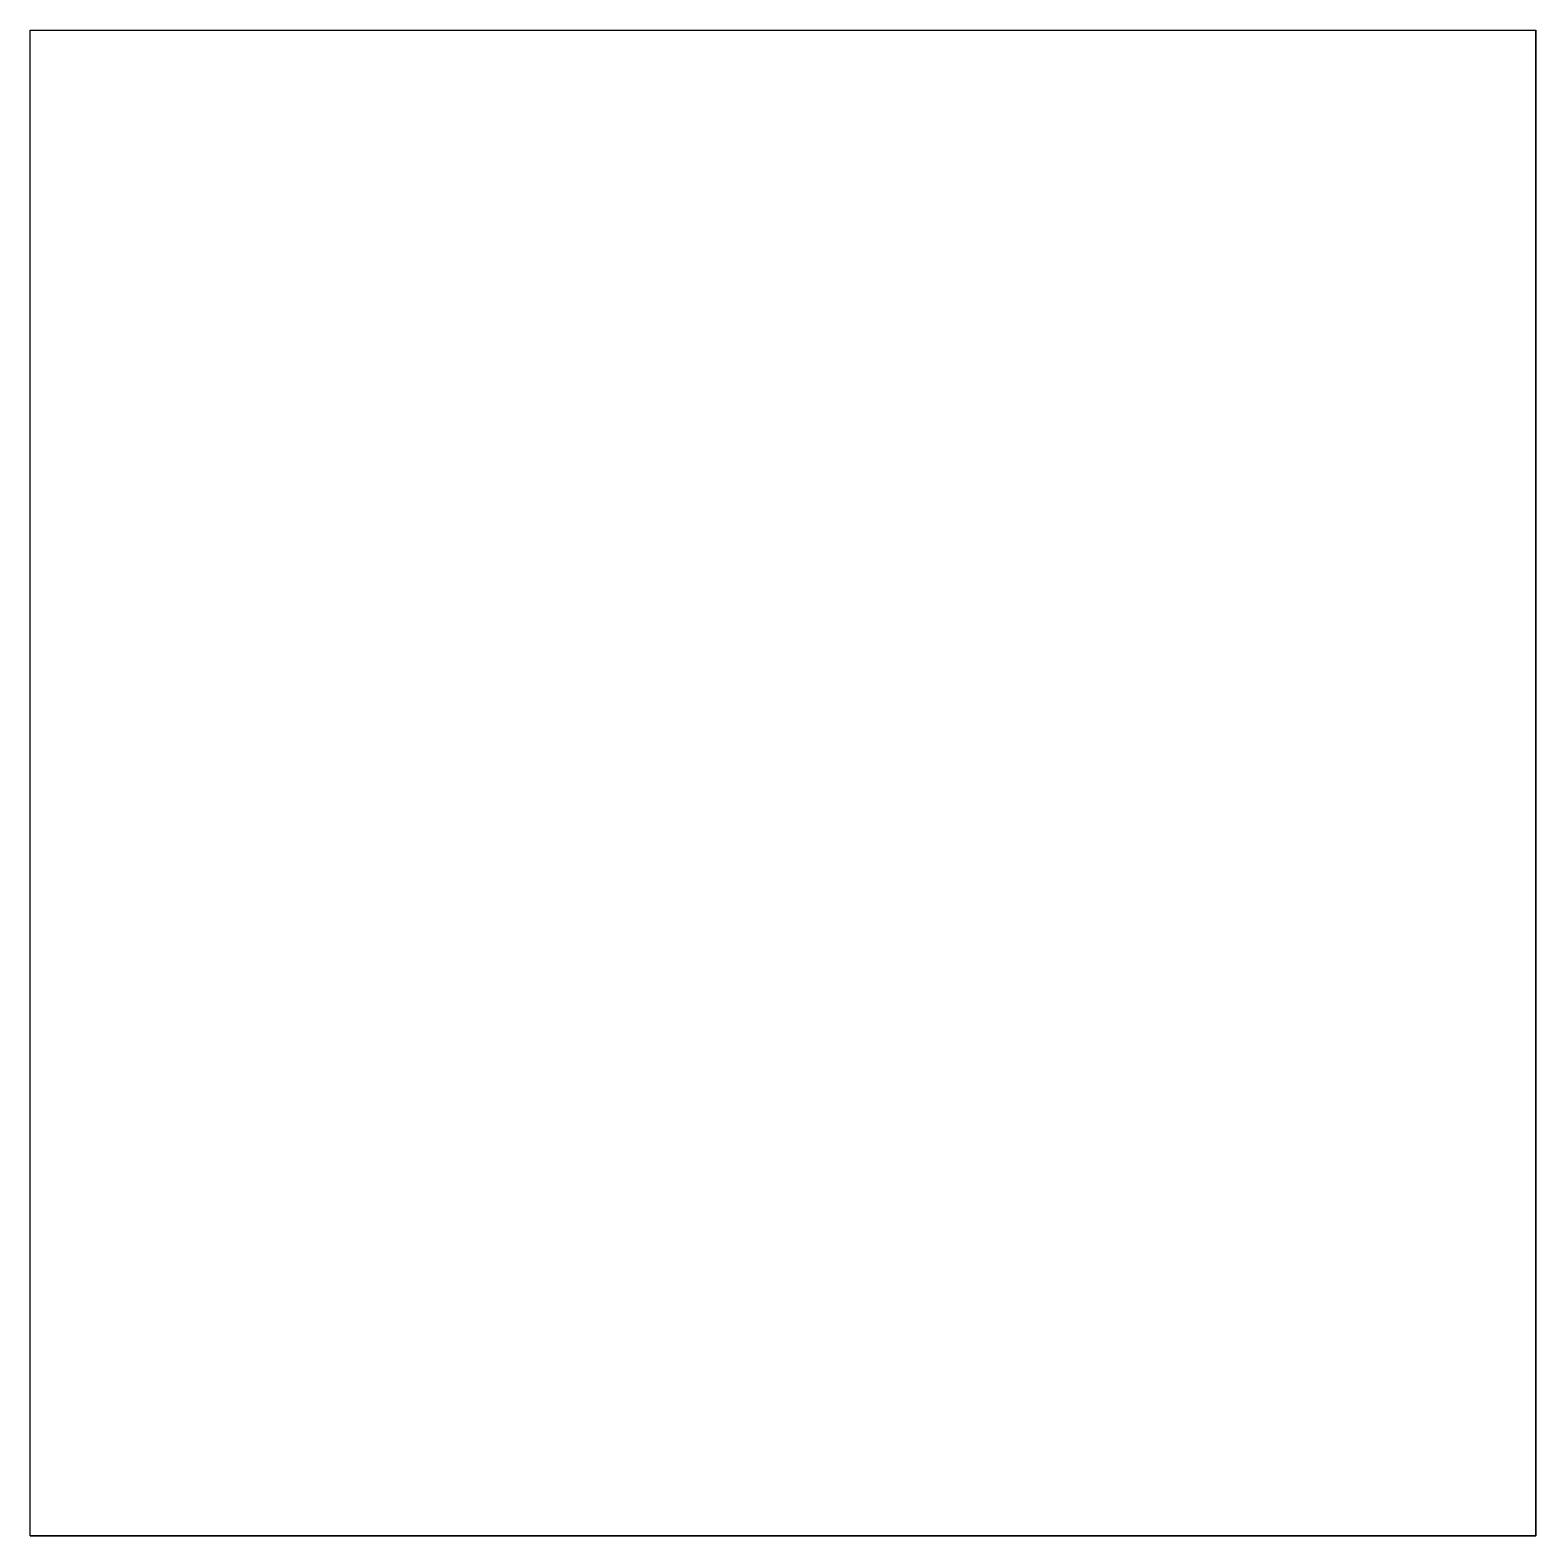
# Model space of a CAD drawing. Header units: inches. Extents: x 14.8 to 24.8, y 5 to 15.
import ezdxf

# ---------------------------------------------------------------- set-up
doc = ezdxf.new("R2010")
doc.units = ezdxf.units.IN
doc.header["$MEASUREMENT"] = 0

msp = doc.modelspace()

# ---------------------------------------------------------------- linework, layer by layer
for p, q in [((14.843, 14.996), (24.843, 14.996)), ((14.843, 4.996), (14.843, 14.996)), ((24.843, 14.996), (24.843, 4.996)), ((24.843, 4.996), (14.843, 4.996))]:
    msp.add_line(p, q)
at = {"extrusion": (3.55271e-16, 1, 0)}
for p, q in [((14.843, 14.996), (14.843, 14.996, 10)), ((14.843, 14.996, 10), (24.843, 14.996, 10)), ((14.843, 4.996, 10), (14.843, 14.996, 10)), ((24.843, 4.996, 10), (24.843, 14.996, 10)), ((24.843, 14.996, 10), (24.843, 14.996)), ((14.843, 4.996), (14.843, 4.996, 10)), ((14.843, 4.996, 10), (24.843, 4.996, 10)), ((24.843, 4.996), (24.843, 4.996, 10))]:
    msp.add_line(p, q, dxfattribs=at)

doc.saveas('drawing.dxf')
